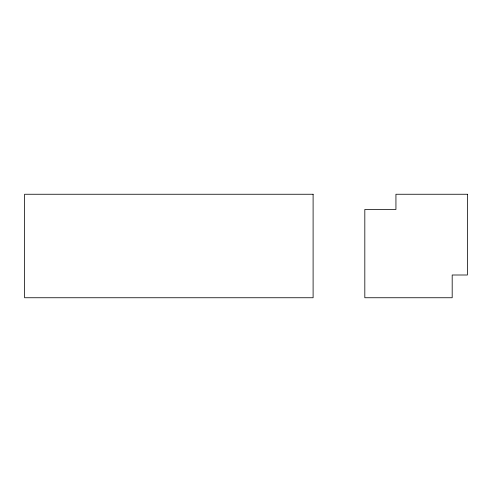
<?xml version="1.0" encoding="UTF-8"?>
<svg xmlns="http://www.w3.org/2000/svg" width="492" height="492" viewBox="0 0 492 492"><rect width="100%" height="100%" fill="white"/><g stroke="black" fill="none" stroke-linecap="round" stroke-linejoin="round"><path stroke-width="0.74" d="M313.103 194.254L24.6 194.254L24.6 297.746L313.103 297.746L313.103 194.254M467.4 194.254L395.937 194.254L395.937 209.463L364.818 209.463L364.818 297.746L452.185 297.746L452.185 275.003L467.4 275.003L467.4 194.254"/></g></svg>
